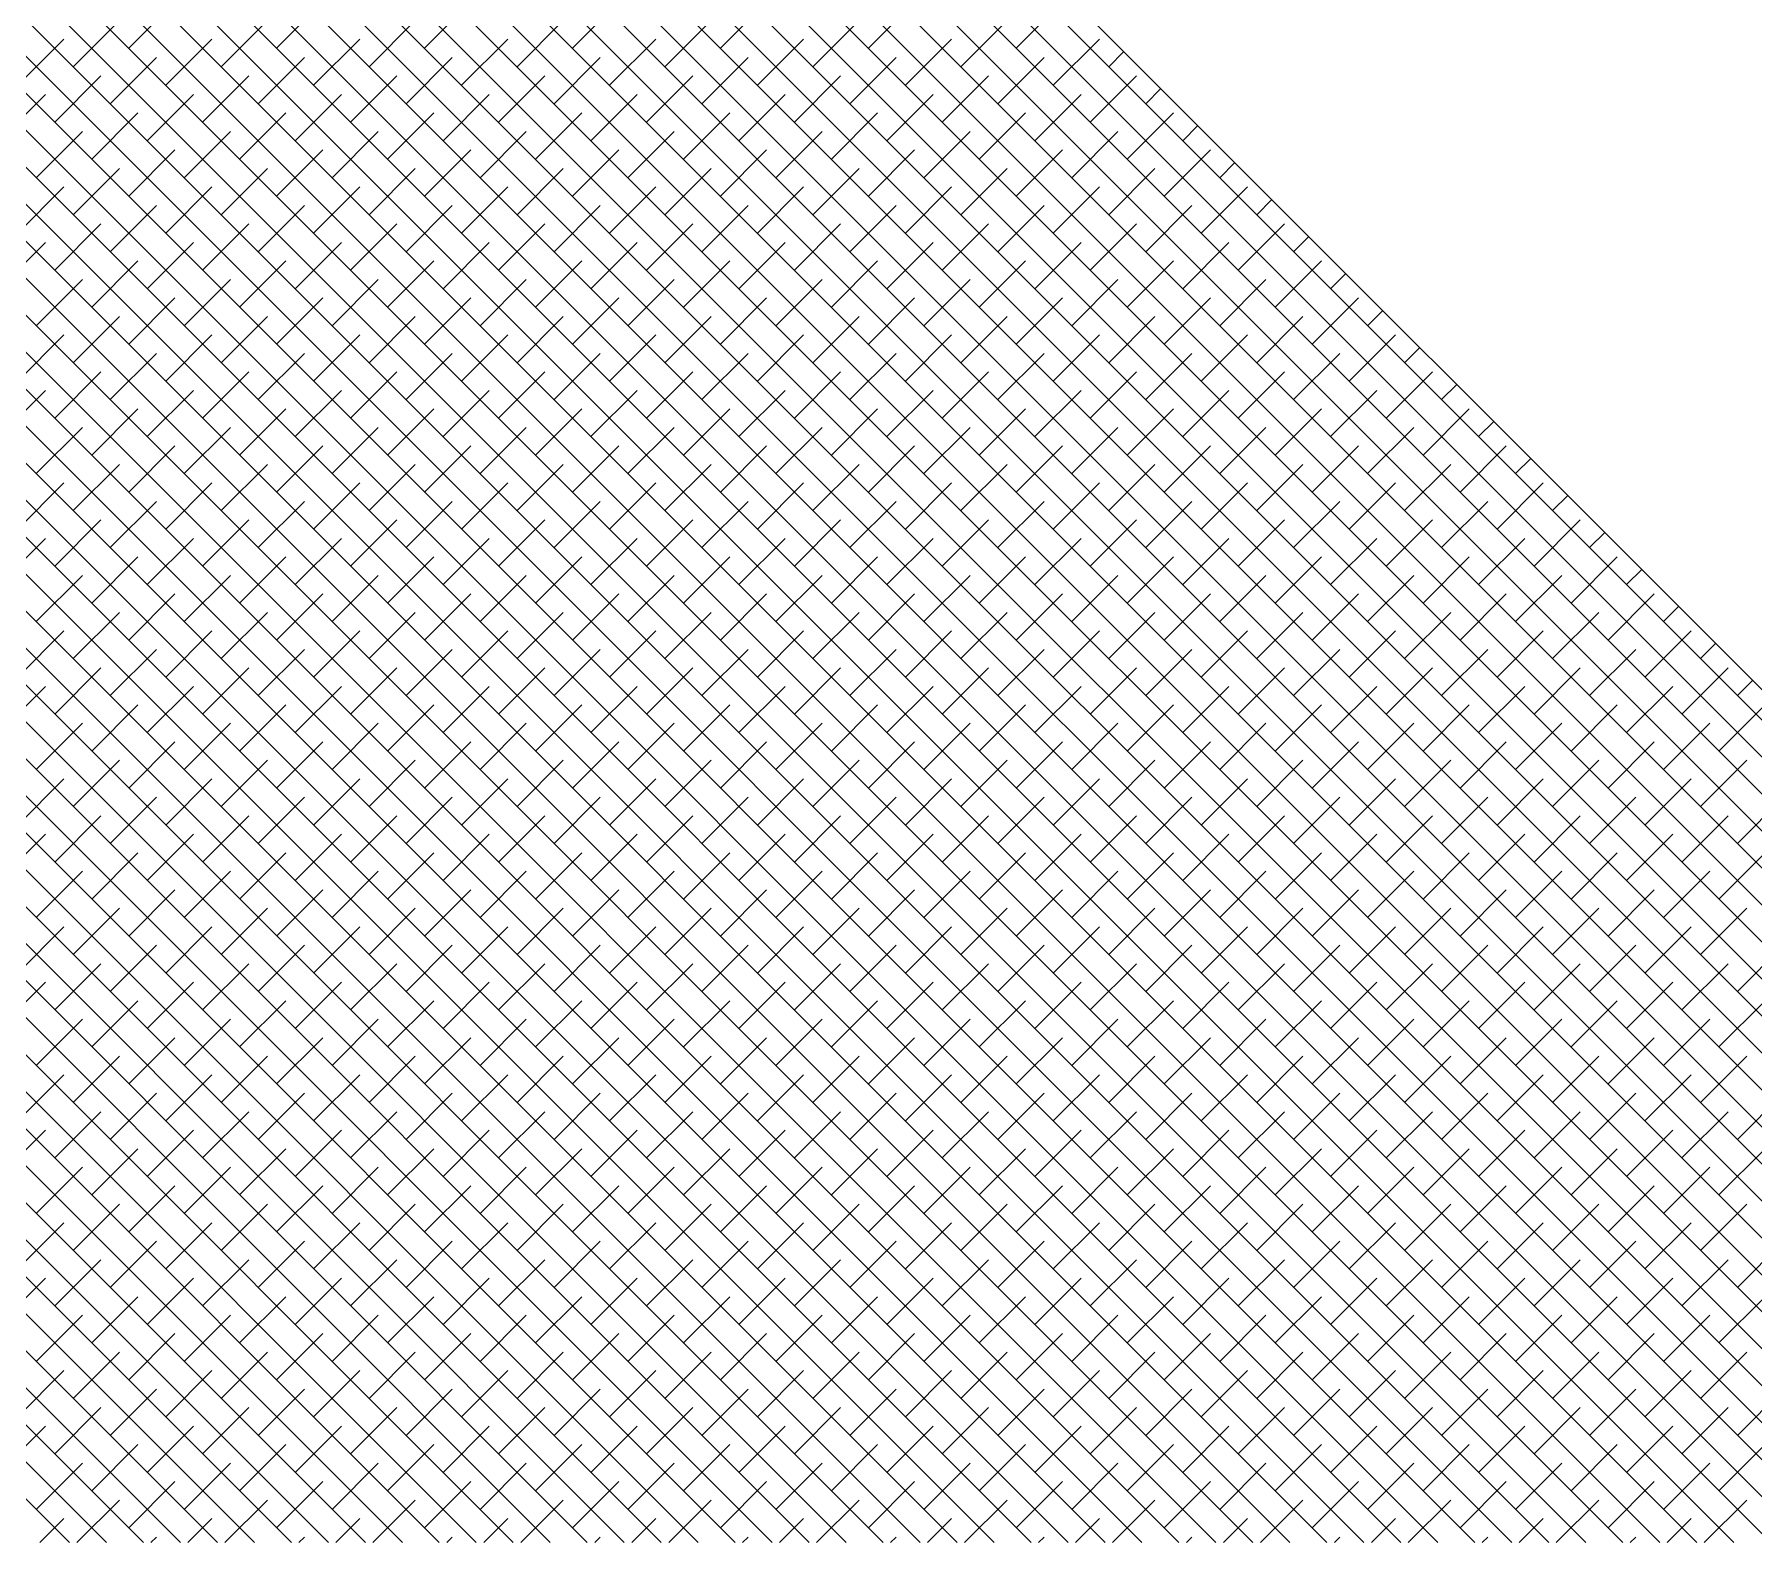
# Model space of a CAD drawing. Extents: x 34 to 831, y 17 to 546.
# Drawn here: x 141.345 to 142.167, y 54.465 to 55.186 of the extents above; entities that cross this region are included whole.
import ezdxf

# ---------------------------------------------------------------- set-up
doc = ezdxf.new("R2010")
doc.units = 0
doc.header["$LTSCALE"] = 8
doc.layers.get('0').update_dxf_attribs({"color": 2, "linetype": 'CONTINUOUS'})
doc.layers.add('OT', color=1, linetype='CONTINUOUS')

msp = doc.modelspace()

# ---------------------------------------------------------------- linework, layer by layer
for p, q in [((142.56411, 54.46542), (140.57864, 56.4509)), ((142.54643, 54.46542), (140.57864, 56.43322)), ((142.52875, 54.46542), (140.57864, 56.41554)), ((142.51108, 54.46542), (140.57864, 56.39786)), ((142.4934, 54.46542), (140.57864, 56.38019)), ((142.47572, 54.46542), (140.57864, 56.36251)), ((142.45804, 54.46542), (140.57864, 56.34483)), ((142.44037, 54.46542), (140.57864, 56.32715)), ((142.42269, 54.46542), (140.57864, 56.30948)), ((142.40501, 54.46542), (140.57864, 56.2918)), ((142.38733, 54.46542), (140.57864, 56.27412)), ((142.36966, 54.46542), (140.57864, 56.25644)), ((142.35198, 54.46542), (140.57864, 56.23877)), ((142.3343, 54.46542), (140.57864, 56.22109)), ((142.31662, 54.46542), (140.57864, 56.20341)), ((142.29894, 54.46542), (140.57864, 56.18573)), ((142.28127, 54.46542), (140.57864, 56.16805)), ((142.26359, 54.46542), (140.57864, 56.15038)), ((142.24591, 54.46542), (140.57864, 56.1327)), ((142.22823, 54.46542), (140.57864, 56.11502)), ((142.21056, 54.46542), (140.57864, 56.09734)), ((142.19288, 54.46542), (140.57864, 56.07967)), ((142.1752, 54.46542), (140.57864, 56.06199)), ((142.15752, 54.46542), (140.57864, 56.04431)), ((142.13985, 54.46542), (140.57864, 56.02663)), ((142.12217, 54.46542), (140.57864, 56.00896)), ((142.10449, 54.46542), (140.57864, 55.99128)), ((142.08681, 54.46542), (140.57864, 55.9736)), ((142.06914, 54.46542), (140.57864, 55.95592)), ((142.05146, 54.46542), (140.57864, 55.93825)), ((142.03378, 54.46542), (140.57864, 55.92057)), ((142.0161, 54.46542), (140.57864, 55.90289)), ((141.99842, 54.46542), (140.57864, 55.88521)), ((141.98075, 54.46542), (140.57864, 55.86753)), ((141.96307, 54.46542), (140.57864, 55.84986)), ((141.94539, 54.46542), (140.57864, 55.83218)), ((141.92771, 54.46542), (140.57864, 55.8145)), ((141.91004, 54.46542), (140.57864, 55.79682)), ((141.89236, 54.46542), (140.57864, 55.77915)), ((141.87468, 54.46542), (140.57864, 55.76147)), ((141.857, 54.46542), (140.57864, 55.74379)), ((141.83933, 54.46542), (140.57864, 55.72611)), ((141.82165, 54.46542), (140.57864, 55.70844)), ((141.80397, 54.46542), (140.57864, 55.69076)), ((141.78629, 54.46542), (140.57864, 55.67308)), ((141.76861, 54.46542), (140.57864, 55.6554)), ((141.75094, 54.46542), (140.57864, 55.63772)), ((141.73326, 54.46542), (140.57864, 55.62005)), ((141.71558, 54.46542), (140.57864, 55.60237)), ((141.6979, 54.46542), (140.57864, 55.58469)), ((141.68023, 54.46542), (140.57864, 55.56701)), ((141.66255, 54.46542), (140.57864, 55.54934)), ((141.64487, 54.46542), (140.57864, 55.53166)), ((141.62719, 54.46542), (140.57864, 55.51398)), ((141.60952, 54.46542), (140.57864, 55.4963)), ((141.59184, 54.46542), (140.57864, 55.47863)), ((141.57416, 54.46542), (140.57864, 55.46095)), ((141.55648, 54.46542), (140.57864, 55.44327)), ((141.5388, 54.46542), (140.57864, 55.42559)), ((141.52113, 54.46542), (140.57864, 55.40792)), ((141.50345, 54.46542), (140.57864, 55.39024)), ((141.48577, 54.46542), (140.57864, 55.37256)), ((141.46809, 54.46542), (140.57864, 55.35488)), ((141.45042, 54.46542), (140.57864, 55.3372)), ((141.43274, 54.46542), (140.57864, 55.31953)), ((141.41506, 54.46542), (140.57864, 55.30185)), ((141.39738, 54.46542), (140.57864, 55.28417)), ((141.37971, 54.46542), (140.57864, 55.26649)), ((141.36203, 54.46542), (140.57864, 55.24882)), ((141.39033, 55.17958), (141.41243, 55.20168)), ((141.46104, 55.17958), (141.48314, 55.20168)), ((141.53175, 55.17958), (141.55385, 55.20168)), ((141.60246, 55.17958), (141.62456, 55.20168)), ((141.67317, 55.17958), (141.69527, 55.20168)), ((141.74388, 55.17958), (141.76598, 55.20168)), ((141.81459, 55.17958), (141.83669, 55.20168)), ((141.36381, 55.17075), (141.38591, 55.19284)), ((141.43452, 55.17075), (141.45662, 55.19284)), ((141.50523, 55.17075), (141.52733, 55.19284)), ((141.57594, 55.17075), (141.59804, 55.19284)), ((141.64666, 55.17075), (141.66875, 55.19284)), ((141.71737, 55.17075), (141.73946, 55.19284)), ((141.78808, 55.17075), (141.81017, 55.19284)), ((141.3373, 55.16191), (141.35939, 55.184)), ((141.40801, 55.16191), (141.4301, 55.184)), ((141.47872, 55.16191), (141.50081, 55.184)), ((141.54943, 55.16191), (141.57152, 55.184)), ((141.62014, 55.16191), (141.64224, 55.184)), ((141.69085, 55.16191), (141.71295, 55.184)), ((141.76156, 55.16191), (141.78366, 55.184)), ((141.83227, 55.16191), (141.85437, 55.184)), ((141.85879, 55.17075), (141.86605, 55.17801)), ((141.38149, 55.15307), (141.40359, 55.17517)), ((141.4522, 55.15307), (141.4743, 55.17517)), ((141.52291, 55.15307), (141.54501, 55.17517)), ((141.59362, 55.15307), (141.61572, 55.17517)), ((141.66433, 55.15307), (141.68643, 55.17517)), ((141.73504, 55.15307), (141.75714, 55.17517)), ((141.80575, 55.15307), (141.82785, 55.17517)), ((141.35497, 55.14423), (141.37707, 55.16633)), ((141.42568, 55.14423), (141.44778, 55.16633)), ((141.49639, 55.14423), (141.51849, 55.16633)), ((141.56711, 55.14423), (141.5892, 55.16633)), ((141.63782, 55.14423), (141.65991, 55.16633)), ((141.70853, 55.14423), (141.73062, 55.16633)), ((141.77924, 55.14423), (141.80133, 55.16633)), ((141.84995, 55.14423), (141.87205, 55.16633)), ((141.87646, 55.15307), (141.88373, 55.16033)), ((141.32846, 55.13539), (141.35055, 55.15749)), ((141.39917, 55.13539), (141.42126, 55.15749)), ((141.46988, 55.13539), (141.49198, 55.15749)), ((141.54059, 55.13539), (141.56269, 55.15749)), ((141.6113, 55.13539), (141.6334, 55.15749)), ((141.68201, 55.13539), (141.70411, 55.15749)), ((141.75272, 55.13539), (141.77482, 55.15749)), ((141.82343, 55.13539), (141.84553, 55.15749)), ((141.37265, 55.12655), (141.39475, 55.14865)), ((141.44336, 55.12655), (141.46546, 55.14865)), ((141.51407, 55.12655), (141.53617, 55.14865)), ((141.58478, 55.12655), (141.60688, 55.14865)), ((141.65549, 55.12655), (141.67759, 55.14865)), ((141.7262, 55.12655), (141.7483, 55.14865)), ((141.79692, 55.12655), (141.81901, 55.14865)), ((141.86763, 55.12655), (141.88972, 55.14865)), ((141.89414, 55.13539), (141.90141, 55.14265)), ((141.34613, 55.11771), (141.36823, 55.13981)), ((141.41685, 55.11771), (141.43894, 55.13981)), ((141.48756, 55.11771), (141.50965, 55.13981)), ((141.55827, 55.11771), (141.58036, 55.13981)), ((141.62898, 55.11771), (141.65107, 55.13981)), ((141.69969, 55.11771), (141.72179, 55.13981)), ((141.7704, 55.11771), (141.7925, 55.13981)), ((141.84111, 55.11771), (141.86321, 55.13981)), ((141.39033, 55.10887), (141.41243, 55.13097)), ((141.46104, 55.10887), (141.48314, 55.13097)), ((141.53175, 55.10887), (141.55385, 55.13097)), ((141.60246, 55.10887), (141.62456, 55.13097)), ((141.67317, 55.10887), (141.69527, 55.13097)), ((141.74388, 55.10887), (141.76598, 55.13097)), ((141.81459, 55.10887), (141.83669, 55.13097)), ((141.8853, 55.10887), (141.9074, 55.13097)), ((141.36381, 55.10004), (141.38591, 55.12213)), ((141.43452, 55.10004), (141.45662, 55.12213)), ((141.50523, 55.10004), (141.52733, 55.12213)), ((141.57594, 55.10004), (141.59804, 55.12213)), ((141.64666, 55.10004), (141.66875, 55.12213)), ((141.71737, 55.10004), (141.73946, 55.12213)), ((141.78808, 55.10004), (141.81017, 55.12213)), ((141.85879, 55.10004), (141.88088, 55.12213)), ((141.91182, 55.11771), (141.91908, 55.12498)), ((141.3373, 55.0912), (141.35939, 55.11329)), ((141.40801, 55.0912), (141.4301, 55.11329)), ((141.47872, 55.0912), (141.50081, 55.11329)), ((141.54943, 55.0912), (141.57152, 55.11329)), ((141.62014, 55.0912), (141.64224, 55.11329)), ((141.69085, 55.0912), (141.71295, 55.11329)), ((141.76156, 55.0912), (141.78366, 55.11329)), ((141.83227, 55.0912), (141.85437, 55.11329)), ((141.90298, 55.0912), (141.92508, 55.11329)), ((141.38149, 55.08236), (141.40359, 55.10445)), ((141.4522, 55.08236), (141.4743, 55.10445)), ((141.52291, 55.08236), (141.54501, 55.10445)), ((141.59362, 55.08236), (141.61572, 55.10445)), ((141.66433, 55.08236), (141.68643, 55.10445)), ((141.73504, 55.08236), (141.75714, 55.10445)), ((141.80575, 55.08236), (141.82785, 55.10445)), ((141.87646, 55.08236), (141.89856, 55.10445)), ((141.9295, 55.10004), (141.93676, 55.1073)), ((141.35497, 55.07352), (141.37707, 55.09562)), ((141.42568, 55.07352), (141.44778, 55.09562)), ((141.49639, 55.07352), (141.51849, 55.09562)), ((141.56711, 55.07352), (141.5892, 55.09562)), ((141.63782, 55.07352), (141.65991, 55.09562)), ((141.70853, 55.07352), (141.73062, 55.09562)), ((141.77924, 55.07352), (141.80133, 55.09562)), ((141.84995, 55.07352), (141.87205, 55.09562)), ((141.92066, 55.07352), (141.94276, 55.09562)), ((141.32846, 55.06468), (141.35055, 55.08678)), ((141.39917, 55.06468), (141.42126, 55.08678)), ((141.46988, 55.06468), (141.49198, 55.08678)), ((141.54059, 55.06468), (141.56269, 55.08678)), ((141.6113, 55.06468), (141.6334, 55.08678)), ((141.68201, 55.06468), (141.70411, 55.08678)), ((141.75272, 55.06468), (141.77482, 55.08678)), ((141.82343, 55.06468), (141.84553, 55.08678)), ((141.89414, 55.06468), (141.91624, 55.08678)), ((141.94718, 55.08236), (141.95444, 55.08962)), ((141.37265, 55.05584), (141.39475, 55.07794)), ((141.44336, 55.05584), (141.46546, 55.07794)), ((141.51407, 55.05584), (141.53617, 55.07794)), ((141.58478, 55.05584), (141.60688, 55.07794)), ((141.65549, 55.05584), (141.67759, 55.07794)), ((141.7262, 55.05584), (141.7483, 55.07794)), ((141.79692, 55.05584), (141.81901, 55.07794)), ((141.86763, 55.05584), (141.88972, 55.07794)), ((141.93834, 55.05584), (141.96043, 55.07794)), ((141.34613, 55.047), (141.36823, 55.0691)), ((141.41685, 55.047), (141.43894, 55.0691)), ((141.48756, 55.047), (141.50965, 55.0691)), ((141.55827, 55.047), (141.58036, 55.0691)), ((141.62898, 55.047), (141.65107, 55.0691)), ((141.69969, 55.047), (141.72179, 55.0691)), ((141.7704, 55.047), (141.7925, 55.0691)), ((141.84111, 55.047), (141.86321, 55.0691)), ((141.91182, 55.047), (141.93392, 55.0691)), ((141.96485, 55.06468), (141.97212, 55.07194)), ((141.39033, 55.03816), (141.41243, 55.06026)), ((141.46104, 55.03816), (141.48314, 55.06026)), ((141.53175, 55.03816), (141.55385, 55.06026)), ((141.60246, 55.03816), (141.62456, 55.06026)), ((141.67317, 55.03816), (141.69527, 55.06026)), ((141.74388, 55.03816), (141.76598, 55.06026)), ((141.81459, 55.03816), (141.83669, 55.06026)), ((141.8853, 55.03816), (141.9074, 55.06026)), ((141.95601, 55.03816), (141.97811, 55.06026)), ((141.98253, 55.047), (141.98979, 55.05426)), ((141.36381, 55.02932), (141.38591, 55.05142)), ((141.43452, 55.02932), (141.45662, 55.05142)), ((141.50523, 55.02932), (141.52733, 55.05142)), ((141.57594, 55.02932), (141.59804, 55.05142)), ((141.64666, 55.02932), (141.66875, 55.05142)), ((141.71737, 55.02932), (141.73946, 55.05142)), ((141.78808, 55.02932), (141.81017, 55.05142)), ((141.85879, 55.02932), (141.88088, 55.05142)), ((141.9295, 55.02932), (141.95159, 55.05142)), ((141.3373, 55.02049), (141.35939, 55.04258)), ((141.40801, 55.02049), (141.4301, 55.04258)), ((141.47872, 55.02049), (141.50081, 55.04258)), ((141.54943, 55.02049), (141.57152, 55.04258)), ((141.62014, 55.02049), (141.64224, 55.04258)), ((141.69085, 55.02049), (141.71295, 55.04258)), ((141.76156, 55.02049), (141.78366, 55.04258)), ((141.83227, 55.02049), (141.85437, 55.04258)), ((141.90298, 55.02049), (141.92508, 55.04258)), ((141.97369, 55.02049), (141.99579, 55.04258)), ((142.00021, 55.02932), (142.00747, 55.03659)), ((141.38149, 55.01165), (141.40359, 55.03374)), ((141.4522, 55.01165), (141.4743, 55.03374)), ((141.52291, 55.01165), (141.54501, 55.03374)), ((141.59362, 55.01165), (141.61572, 55.03374)), ((141.66433, 55.01165), (141.68643, 55.03374)), ((141.73504, 55.01165), (141.75714, 55.03374)), ((141.80575, 55.01165), (141.82785, 55.03374)), ((141.87646, 55.01165), (141.89856, 55.03374)), ((141.94718, 55.01165), (141.96927, 55.03374)), ((141.35497, 55.00281), (141.37707, 55.0249)), ((141.42568, 55.00281), (141.44778, 55.0249)), ((141.49639, 55.00281), (141.51849, 55.0249)), ((141.56711, 55.00281), (141.5892, 55.0249)), ((141.63782, 55.00281), (141.65991, 55.0249)), ((141.70853, 55.00281), (141.73062, 55.0249)), ((141.77924, 55.00281), (141.80133, 55.0249)), ((141.84995, 55.00281), (141.87205, 55.0249)), ((141.92066, 55.00281), (141.94276, 55.0249)), ((141.99137, 55.00281), (142.01347, 55.0249)), ((141.32846, 54.99397), (141.35055, 55.01607)), ((141.39917, 54.99397), (141.42126, 55.01607)), ((141.46988, 54.99397), (141.49198, 55.01607)), ((141.54059, 54.99397), (141.56269, 55.01607)), ((141.6113, 54.99397), (141.6334, 55.01607)), ((141.68201, 54.99397), (141.70411, 55.01607)), ((141.75272, 54.99397), (141.77482, 55.01607)), ((141.82343, 54.99397), (141.84553, 55.01607)), ((141.89414, 54.99397), (141.91624, 55.01607)), ((141.96485, 54.99397), (141.98695, 55.01607)), ((142.01789, 55.01165), (142.02515, 55.01891)), ((141.37265, 54.98513), (141.39475, 55.00723)), ((141.44336, 54.98513), (141.46546, 55.00723)), ((141.51407, 54.98513), (141.53617, 55.00723)), ((141.58478, 54.98513), (141.60688, 55.00723)), ((141.65549, 54.98513), (141.67759, 55.00723)), ((141.7262, 54.98513), (141.7483, 55.00723)), ((141.79692, 54.98513), (141.81901, 55.00723)), ((141.86763, 54.98513), (141.88972, 55.00723)), ((141.93834, 54.98513), (141.96043, 55.00723)), ((142.00905, 54.98513), (142.03114, 55.00723)), ((141.34613, 54.97629), (141.36823, 54.99839)), ((141.41685, 54.97629), (141.43894, 54.99839)), ((141.48756, 54.97629), (141.50965, 54.99839)), ((141.55827, 54.97629), (141.58036, 54.99839)), ((141.62898, 54.97629), (141.65107, 54.99839)), ((141.69969, 54.97629), (141.72179, 54.99839)), ((141.7704, 54.97629), (141.7925, 54.99839)), ((141.84111, 54.97629), (141.86321, 54.99839)), ((141.91182, 54.97629), (141.93392, 54.99839)), ((141.98253, 54.97629), (142.00463, 54.99839)), ((142.03556, 54.99397), (142.04283, 55.00123)), ((141.39033, 54.96745), (141.41243, 54.98955)), ((141.46104, 54.96745), (141.48314, 54.98955)), ((141.53175, 54.96745), (141.55385, 54.98955)), ((141.60246, 54.96745), (141.62456, 54.98955)), ((141.67317, 54.96745), (141.69527, 54.98955)), ((141.74388, 54.96745), (141.76598, 54.98955)), ((141.81459, 54.96745), (141.83669, 54.98955)), ((141.8853, 54.96745), (141.9074, 54.98955)), ((141.95601, 54.96745), (141.97811, 54.98955)), ((142.02672, 54.96745), (142.04882, 54.98955)), ((141.36381, 54.95861), (141.38591, 54.98071)), ((141.43452, 54.95861), (141.45662, 54.98071)), ((141.50523, 54.95861), (141.52733, 54.98071)), ((141.57594, 54.95861), (141.59804, 54.98071)), ((141.64666, 54.95861), (141.66875, 54.98071)), ((141.71737, 54.95861), (141.73946, 54.98071)), ((141.78808, 54.95861), (141.81017, 54.98071)), ((141.85879, 54.95861), (141.88088, 54.98071)), ((141.9295, 54.95861), (141.95159, 54.98071)), ((142.00021, 54.95861), (142.02231, 54.98071)), ((142.05324, 54.97629), (142.0605, 54.98355)), ((141.3373, 54.94977), (141.35939, 54.97187)), ((141.40801, 54.94977), (141.4301, 54.97187)), ((141.47872, 54.94977), (141.50081, 54.97187)), ((141.54943, 54.94977), (141.57152, 54.97187)), ((141.62014, 54.94977), (141.64224, 54.97187)), ((141.69085, 54.94977), (141.71295, 54.97187)), ((141.76156, 54.94977), (141.78366, 54.97187)), ((141.83227, 54.94977), (141.85437, 54.97187)), ((141.90298, 54.94977), (141.92508, 54.97187)), ((141.97369, 54.94977), (141.99579, 54.97187)), ((142.0444, 54.94977), (142.0665, 54.97187)), ((141.38149, 54.94094), (141.40359, 54.96303)), ((141.4522, 54.94094), (141.4743, 54.96303)), ((141.52291, 54.94094), (141.54501, 54.96303)), ((141.59362, 54.94094), (141.61572, 54.96303)), ((141.66433, 54.94094), (141.68643, 54.96303)), ((141.73504, 54.94094), (141.75714, 54.96303)), ((141.80575, 54.94094), (141.82785, 54.96303)), ((141.87646, 54.94094), (141.89856, 54.96303)), ((141.94718, 54.94094), (141.96927, 54.96303)), ((142.01789, 54.94094), (142.03998, 54.96303)), ((142.07092, 54.95861), (142.07818, 54.96588)), ((141.35497, 54.9321), (141.37707, 54.95419)), ((141.42568, 54.9321), (141.44778, 54.95419)), ((141.49639, 54.9321), (141.51849, 54.95419)), ((141.56711, 54.9321), (141.5892, 54.95419)), ((141.63782, 54.9321), (141.65991, 54.95419)), ((141.70853, 54.9321), (141.73062, 54.95419)), ((141.77924, 54.9321), (141.80133, 54.95419)), ((141.84995, 54.9321), (141.87205, 54.95419)), ((141.92066, 54.9321), (141.94276, 54.95419)), ((141.99137, 54.9321), (142.01347, 54.95419)), ((142.06208, 54.9321), (142.08418, 54.95419)), ((141.32846, 54.92326), (141.35055, 54.94536)), ((141.39917, 54.92326), (141.42126, 54.94536)), ((141.46988, 54.92326), (141.49198, 54.94536)), ((141.54059, 54.92326), (141.56269, 54.94536)), ((141.6113, 54.92326), (141.6334, 54.94536)), ((141.68201, 54.92326), (141.70411, 54.94536)), ((141.75272, 54.92326), (141.77482, 54.94536)), ((141.82343, 54.92326), (141.84553, 54.94536)), ((141.89414, 54.92326), (141.91624, 54.94536)), ((141.96485, 54.92326), (141.98695, 54.94536)), ((142.03556, 54.92326), (142.05766, 54.94536)), ((142.0886, 54.94094), (142.09586, 54.9482)), ((141.37265, 54.91442), (141.39475, 54.93652)), ((141.44336, 54.91442), (141.46546, 54.93652)), ((141.51407, 54.91442), (141.53617, 54.93652)), ((141.58478, 54.91442), (141.60688, 54.93652)), ((141.65549, 54.91442), (141.67759, 54.93652)), ((141.7262, 54.91442), (141.7483, 54.93652)), ((141.79692, 54.91442), (141.81901, 54.93652)), ((141.86763, 54.91442), (141.88972, 54.93652)), ((141.93834, 54.91442), (141.96043, 54.93652)), ((142.00905, 54.91442), (142.03114, 54.93652)), ((142.07976, 54.91442), (142.10186, 54.93652)), ((142.10627, 54.92326), (142.11354, 54.93052)), ((141.34613, 54.90558), (141.36823, 54.92768)), ((141.41685, 54.90558), (141.43894, 54.92768)), ((141.48756, 54.90558), (141.50965, 54.92768)), ((141.55827, 54.90558), (141.58036, 54.92768)), ((141.62898, 54.90558), (141.65107, 54.92768)), ((141.69969, 54.90558), (141.72179, 54.92768)), ((141.7704, 54.90558), (141.7925, 54.92768)), ((141.84111, 54.90558), (141.86321, 54.92768)), ((141.91182, 54.90558), (141.93392, 54.92768)), ((141.98253, 54.90558), (142.00463, 54.92768)), ((142.05324, 54.90558), (142.07534, 54.92768)), ((141.39033, 54.89674), (141.41243, 54.91884)), ((141.46104, 54.89674), (141.48314, 54.91884)), ((141.53175, 54.89674), (141.55385, 54.91884)), ((141.60246, 54.89674), (141.62456, 54.91884)), ((141.67317, 54.89674), (141.69527, 54.91884)), ((141.74388, 54.89674), (141.76598, 54.91884)), ((141.81459, 54.89674), (141.83669, 54.91884)), ((141.8853, 54.89674), (141.9074, 54.91884)), ((141.95601, 54.89674), (141.97811, 54.91884)), ((142.02672, 54.89674), (142.04882, 54.91884)), ((142.09744, 54.89674), (142.11953, 54.91884)), ((142.12395, 54.90558), (142.13121, 54.91284)), ((141.36381, 54.8879), (141.38591, 54.91)), ((141.43452, 54.8879), (141.45662, 54.91)), ((141.50523, 54.8879), (141.52733, 54.91)), ((141.57594, 54.8879), (141.59804, 54.91)), ((141.64666, 54.8879), (141.66875, 54.91)), ((141.71737, 54.8879), (141.73946, 54.91)), ((141.78808, 54.8879), (141.81017, 54.91)), ((141.85879, 54.8879), (141.88088, 54.91)), ((141.9295, 54.8879), (141.95159, 54.91)), ((142.00021, 54.8879), (142.02231, 54.91)), ((142.07092, 54.8879), (142.09302, 54.91)), ((141.3373, 54.87906), (141.35939, 54.90116)), ((141.40801, 54.87906), (141.4301, 54.90116)), ((141.47872, 54.87906), (141.50081, 54.90116)), ((141.54943, 54.87906), (141.57152, 54.90116)), ((141.62014, 54.87906), (141.64224, 54.90116)), ((141.69085, 54.87906), (141.71295, 54.90116)), ((141.76156, 54.87906), (141.78366, 54.90116)), ((141.83227, 54.87906), (141.85437, 54.90116)), ((141.90298, 54.87906), (141.92508, 54.90116)), ((141.97369, 54.87906), (141.99579, 54.90116)), ((142.0444, 54.87906), (142.0665, 54.90116)), ((142.11511, 54.87906), (142.13721, 54.90116)), ((141.38149, 54.87023), (141.40359, 54.89232)), ((141.4522, 54.87023), (141.4743, 54.89232)), ((141.52291, 54.87023), (141.54501, 54.89232)), ((141.59362, 54.87023), (141.61572, 54.89232)), ((141.66433, 54.87023), (141.68643, 54.89232)), ((141.73504, 54.87023), (141.75714, 54.89232)), ((141.80575, 54.87023), (141.82785, 54.89232)), ((141.87646, 54.87023), (141.89856, 54.89232)), ((141.94718, 54.87023), (141.96927, 54.89232)), ((142.01789, 54.87023), (142.03998, 54.89232)), ((142.0886, 54.87023), (142.11069, 54.89232)), ((142.14163, 54.8879), (142.14889, 54.89517)), ((141.35497, 54.86139), (141.37707, 54.88348)), ((141.42568, 54.86139), (141.44778, 54.88348)), ((141.49639, 54.86139), (141.51849, 54.88348)), ((141.56711, 54.86139), (141.5892, 54.88348)), ((141.63782, 54.86139), (141.65991, 54.88348)), ((141.70853, 54.86139), (141.73062, 54.88348)), ((141.77924, 54.86139), (141.80133, 54.88348)), ((141.84995, 54.86139), (141.87205, 54.88348)), ((141.92066, 54.86139), (141.94276, 54.88348)), ((141.99137, 54.86139), (142.01347, 54.88348)), ((142.06208, 54.86139), (142.08418, 54.88348)), ((142.13279, 54.86139), (142.15489, 54.88348)), ((141.32846, 54.85255), (141.35055, 54.87464)), ((141.39917, 54.85255), (141.42126, 54.87464)), ((141.46988, 54.85255), (141.49198, 54.87464)), ((141.54059, 54.85255), (141.56269, 54.87464)), ((141.6113, 54.85255), (141.6334, 54.87464)), ((141.68201, 54.85255), (141.70411, 54.87464)), ((141.75272, 54.85255), (141.77482, 54.87464)), ((141.82343, 54.85255), (141.84553, 54.87464)), ((141.89414, 54.85255), (141.91624, 54.87464)), ((141.96485, 54.85255), (141.98695, 54.87464)), ((142.03556, 54.85255), (142.05766, 54.87464)), ((142.10627, 54.85255), (142.12837, 54.87464)), ((142.15931, 54.87023), (142.16657, 54.87749)), ((141.37265, 54.84371), (141.39475, 54.86581)), ((141.44336, 54.84371), (141.46546, 54.86581)), ((141.51407, 54.84371), (141.53617, 54.86581)), ((141.58478, 54.84371), (141.60688, 54.86581)), ((141.65549, 54.84371), (141.67759, 54.86581)), ((141.7262, 54.84371), (141.7483, 54.86581)), ((141.79692, 54.84371), (141.81901, 54.86581)), ((141.86763, 54.84371), (141.88972, 54.86581)), ((141.93834, 54.84371), (141.96043, 54.86581)), ((142.00905, 54.84371), (142.03114, 54.86581)), ((142.07976, 54.84371), (142.10186, 54.86581)), ((142.15047, 54.84371), (142.17257, 54.86581)), ((141.34613, 54.83487), (141.36823, 54.85697)), ((141.41685, 54.83487), (141.43894, 54.85697)), ((141.48756, 54.83487), (141.50965, 54.85697)), ((141.55827, 54.83487), (141.58036, 54.85697)), ((141.62898, 54.83487), (141.65107, 54.85697)), ((141.69969, 54.83487), (141.72179, 54.85697)), ((141.7704, 54.83487), (141.7925, 54.85697)), ((141.84111, 54.83487), (141.86321, 54.85697)), ((141.91182, 54.83487), (141.93392, 54.85697)), ((141.98253, 54.83487), (142.00463, 54.85697)), ((142.05324, 54.83487), (142.07534, 54.85697)), ((142.12395, 54.83487), (142.14605, 54.85697)), ((141.39033, 54.82603), (141.41243, 54.84813)), ((141.46104, 54.82603), (141.48314, 54.84813)), ((141.53175, 54.82603), (141.55385, 54.84813)), ((141.60246, 54.82603), (141.62456, 54.84813)), ((141.67317, 54.82603), (141.69527, 54.84813)), ((141.74388, 54.82603), (141.76598, 54.84813)), ((141.81459, 54.82603), (141.83669, 54.84813)), ((141.8853, 54.82603), (141.9074, 54.84813)), ((141.95601, 54.82603), (141.97811, 54.84813)), ((142.02672, 54.82603), (142.04882, 54.84813)), ((142.09744, 54.82603), (142.11953, 54.84813)), ((141.36381, 54.81719), (141.38591, 54.83929)), ((141.43452, 54.81719), (141.45662, 54.83929)), ((141.50523, 54.81719), (141.52733, 54.83929)), ((141.57594, 54.81719), (141.59804, 54.83929)), ((141.64666, 54.81719), (141.66875, 54.83929)), ((141.71737, 54.81719), (141.73946, 54.83929)), ((141.78808, 54.81719), (141.81017, 54.83929)), ((141.85879, 54.81719), (141.88088, 54.83929)), ((141.9295, 54.81719), (141.95159, 54.83929)), ((142.00021, 54.81719), (142.02231, 54.83929)), ((142.07092, 54.81719), (142.09302, 54.83929)), ((142.14163, 54.81719), (142.16373, 54.83929)), ((141.3373, 54.80835), (141.35939, 54.83045)), ((141.40801, 54.80835), (141.4301, 54.83045)), ((141.47872, 54.80835), (141.50081, 54.83045)), ((141.54943, 54.80835), (141.57152, 54.83045)), ((141.62014, 54.80835), (141.64224, 54.83045)), ((141.69085, 54.80835), (141.71295, 54.83045)), ((141.76156, 54.80835), (141.78366, 54.83045)), ((141.83227, 54.80835), (141.85437, 54.83045)), ((141.90298, 54.80835), (141.92508, 54.83045)), ((141.97369, 54.80835), (141.99579, 54.83045)), ((142.0444, 54.80835), (142.0665, 54.83045)), ((142.11511, 54.80835), (142.13721, 54.83045)), ((141.38149, 54.79951), (141.40359, 54.82161)), ((141.4522, 54.79951), (141.4743, 54.82161)), ((141.52291, 54.79951), (141.54501, 54.82161)), ((141.59362, 54.79951), (141.61572, 54.82161)), ((141.66433, 54.79951), (141.68643, 54.82161)), ((141.73504, 54.79951), (141.75714, 54.82161)), ((141.80575, 54.79951), (141.82785, 54.82161)), ((141.87646, 54.79951), (141.89856, 54.82161)), ((141.94718, 54.79951), (141.96927, 54.82161)), ((142.01789, 54.79951), (142.03998, 54.82161)), ((142.0886, 54.79951), (142.11069, 54.82161)), ((142.15931, 54.79951), (142.1814, 54.82161)), ((141.35497, 54.79068), (141.37707, 54.81277)), ((141.42568, 54.79068), (141.44778, 54.81277)), ((141.49639, 54.79068), (141.51849, 54.81277)), ((141.56711, 54.79068), (141.5892, 54.81277)), ((141.63782, 54.79068), (141.65991, 54.81277)), ((141.70853, 54.79068), (141.73062, 54.81277)), ((141.77924, 54.79068), (141.80133, 54.81277)), ((141.84995, 54.79068), (141.87205, 54.81277)), ((141.92066, 54.79068), (141.94276, 54.81277)), ((141.99137, 54.79068), (142.01347, 54.81277)), ((142.06208, 54.79068), (142.08418, 54.81277)), ((142.13279, 54.79068), (142.15489, 54.81277)), ((141.32846, 54.78184), (141.35055, 54.80393)), ((141.39917, 54.78184), (141.42126, 54.80393)), ((141.46988, 54.78184), (141.49198, 54.80393)), ((141.54059, 54.78184), (141.56269, 54.80393)), ((141.6113, 54.78184), (141.6334, 54.80393)), ((141.68201, 54.78184), (141.70411, 54.80393)), ((141.75272, 54.78184), (141.77482, 54.80393)), ((141.82343, 54.78184), (141.84553, 54.80393)), ((141.89414, 54.78184), (141.91624, 54.80393)), ((141.96485, 54.78184), (141.98695, 54.80393)), ((142.03556, 54.78184), (142.05766, 54.80393)), ((142.10627, 54.78184), (142.12837, 54.80393)), ((141.37265, 54.773), (141.39475, 54.7951)), ((141.44336, 54.773), (141.46546, 54.7951)), ((141.51407, 54.773), (141.53617, 54.7951)), ((141.58478, 54.773), (141.60688, 54.7951)), ((141.65549, 54.773), (141.67759, 54.7951)), ((141.7262, 54.773), (141.7483, 54.7951)), ((141.79692, 54.773), (141.81901, 54.7951)), ((141.86763, 54.773), (141.88972, 54.7951)), ((141.93834, 54.773), (141.96043, 54.7951)), ((142.00905, 54.773), (142.03114, 54.7951)), ((142.07976, 54.773), (142.10186, 54.7951)), ((142.15047, 54.773), (142.17257, 54.7951)), ((141.34613, 54.76416), (141.36823, 54.78626)), ((141.41685, 54.76416), (141.43894, 54.78626)), ((141.48756, 54.76416), (141.50965, 54.78626)), ((141.55827, 54.76416), (141.58036, 54.78626)), ((141.62898, 54.76416), (141.65107, 54.78626)), ((141.69969, 54.76416), (141.72179, 54.78626)), ((141.7704, 54.76416), (141.7925, 54.78626)), ((141.84111, 54.76416), (141.86321, 54.78626)), ((141.91182, 54.76416), (141.93392, 54.78626)), ((141.98253, 54.76416), (142.00463, 54.78626)), ((142.05324, 54.76416), (142.07534, 54.78626)), ((142.12395, 54.76416), (142.14605, 54.78626)), ((141.39033, 54.75532), (141.41243, 54.77742)), ((141.46104, 54.75532), (141.48314, 54.77742)), ((141.53175, 54.75532), (141.55385, 54.77742)), ((141.60246, 54.75532), (141.62456, 54.77742)), ((141.67317, 54.75532), (141.69527, 54.77742)), ((141.74388, 54.75532), (141.76598, 54.77742)), ((141.81459, 54.75532), (141.83669, 54.77742)), ((141.8853, 54.75532), (141.9074, 54.77742)), ((141.95601, 54.75532), (141.97811, 54.77742)), ((142.02672, 54.75532), (142.04882, 54.77742)), ((142.09744, 54.75532), (142.11953, 54.77742)), ((141.36381, 54.74648), (141.38591, 54.76858)), ((141.43452, 54.74648), (141.45662, 54.76858)), ((141.50523, 54.74648), (141.52733, 54.76858)), ((141.57594, 54.74648), (141.59804, 54.76858)), ((141.64666, 54.74648), (141.66875, 54.76858)), ((141.71737, 54.74648), (141.73946, 54.76858)), ((141.78808, 54.74648), (141.81017, 54.76858)), ((141.85879, 54.74648), (141.88088, 54.76858)), ((141.9295, 54.74648), (141.95159, 54.76858)), ((142.00021, 54.74648), (142.02231, 54.76858)), ((142.07092, 54.74648), (142.09302, 54.76858)), ((142.14163, 54.74648), (142.16373, 54.76858)), ((141.3373, 54.73764), (141.35939, 54.75974)), ((141.40801, 54.73764), (141.4301, 54.75974)), ((141.47872, 54.73764), (141.50081, 54.75974)), ((141.54943, 54.73764), (141.57152, 54.75974)), ((141.62014, 54.73764), (141.64224, 54.75974)), ((141.69085, 54.73764), (141.71295, 54.75974)), ((141.76156, 54.73764), (141.78366, 54.75974)), ((141.83227, 54.73764), (141.85437, 54.75974)), ((141.90298, 54.73764), (141.92508, 54.75974)), ((141.97369, 54.73764), (141.99579, 54.75974)), ((142.0444, 54.73764), (142.0665, 54.75974)), ((142.11511, 54.73764), (142.13721, 54.75974)), ((141.38149, 54.7288), (141.40359, 54.7509)), ((141.4522, 54.7288), (141.4743, 54.7509)), ((141.52291, 54.7288), (141.54501, 54.7509)), ((141.59362, 54.7288), (141.61572, 54.7509)), ((141.66433, 54.7288), (141.68643, 54.7509)), ((141.73504, 54.7288), (141.75714, 54.7509)), ((141.80575, 54.7288), (141.82785, 54.7509)), ((141.87646, 54.7288), (141.89856, 54.7509)), ((141.94718, 54.7288), (141.96927, 54.7509)), ((142.01789, 54.7288), (142.03998, 54.7509)), ((142.0886, 54.7288), (142.11069, 54.7509)), ((142.15931, 54.7288), (142.1814, 54.7509)), ((141.35497, 54.71997), (141.37707, 54.74206)), ((141.42568, 54.71997), (141.44778, 54.74206)), ((141.49639, 54.71997), (141.51849, 54.74206)), ((141.56711, 54.71997), (141.5892, 54.74206)), ((141.63782, 54.71997), (141.65991, 54.74206)), ((141.70853, 54.71997), (141.73062, 54.74206)), ((141.77924, 54.71997), (141.80133, 54.74206)), ((141.84995, 54.71997), (141.87205, 54.74206)), ((141.92066, 54.71997), (141.94276, 54.74206)), ((141.99137, 54.71997), (142.01347, 54.74206)), ((142.06208, 54.71997), (142.08418, 54.74206)), ((142.13279, 54.71997), (142.15489, 54.74206)), ((141.32846, 54.71113), (141.35055, 54.73322)), ((141.39917, 54.71113), (141.42126, 54.73322)), ((141.46988, 54.71113), (141.49198, 54.73322)), ((141.54059, 54.71113), (141.56269, 54.73322)), ((141.6113, 54.71113), (141.6334, 54.73322)), ((141.68201, 54.71113), (141.70411, 54.73322)), ((141.75272, 54.71113), (141.77482, 54.73322)), ((141.82343, 54.71113), (141.84553, 54.73322)), ((141.89414, 54.71113), (141.91624, 54.73322)), ((141.96485, 54.71113), (141.98695, 54.73322)), ((142.03556, 54.71113), (142.05766, 54.73322)), ((142.10627, 54.71113), (142.12837, 54.73322)), ((141.37265, 54.70229), (141.39475, 54.72438)), ((141.44336, 54.70229), (141.46546, 54.72438)), ((141.51407, 54.70229), (141.53617, 54.72438)), ((141.58478, 54.70229), (141.60688, 54.72438)), ((141.65549, 54.70229), (141.67759, 54.72438)), ((141.7262, 54.70229), (141.7483, 54.72438)), ((141.79692, 54.70229), (141.81901, 54.72438)), ((141.86763, 54.70229), (141.88972, 54.72438)), ((141.93834, 54.70229), (141.96043, 54.72438)), ((142.00905, 54.70229), (142.03114, 54.72438)), ((142.07976, 54.70229), (142.10186, 54.72438)), ((142.15047, 54.70229), (142.17257, 54.72438)), ((141.34613, 54.69345), (141.36823, 54.71555)), ((141.41685, 54.69345), (141.43894, 54.71555)), ((141.48756, 54.69345), (141.50965, 54.71555)), ((141.55827, 54.69345), (141.58036, 54.71555)), ((141.62898, 54.69345), (141.65107, 54.71555)), ((141.69969, 54.69345), (141.72179, 54.71555)), ((141.7704, 54.69345), (141.7925, 54.71555)), ((141.84111, 54.69345), (141.86321, 54.71555)), ((141.91182, 54.69345), (141.93392, 54.71555)), ((141.98253, 54.69345), (142.00463, 54.71555)), ((142.05324, 54.69345), (142.07534, 54.71555)), ((142.12395, 54.69345), (142.14605, 54.71555)), ((141.39033, 54.68461), (141.41243, 54.70671)), ((141.46104, 54.68461), (141.48314, 54.70671)), ((141.53175, 54.68461), (141.55385, 54.70671)), ((141.60246, 54.68461), (141.62456, 54.70671)), ((141.67317, 54.68461), (141.69527, 54.70671)), ((141.74388, 54.68461), (141.76598, 54.70671)), ((141.81459, 54.68461), (141.83669, 54.70671)), ((141.8853, 54.68461), (141.9074, 54.70671)), ((141.95601, 54.68461), (141.97811, 54.70671)), ((142.02672, 54.68461), (142.04882, 54.70671)), ((142.09744, 54.68461), (142.11953, 54.70671)), ((141.36381, 54.67577), (141.38591, 54.69787)), ((141.43452, 54.67577), (141.45662, 54.69787)), ((141.50523, 54.67577), (141.52733, 54.69787)), ((141.57594, 54.67577), (141.59804, 54.69787)), ((141.64666, 54.67577), (141.66875, 54.69787)), ((141.71737, 54.67577), (141.73946, 54.69787)), ((141.78808, 54.67577), (141.81017, 54.69787)), ((141.85879, 54.67577), (141.88088, 54.69787)), ((141.9295, 54.67577), (141.95159, 54.69787)), ((142.00021, 54.67577), (142.02231, 54.69787)), ((142.07092, 54.67577), (142.09302, 54.69787)), ((142.14163, 54.67577), (142.16373, 54.69787)), ((141.3373, 54.66693), (141.35939, 54.68903)), ((141.40801, 54.66693), (141.4301, 54.68903)), ((141.47872, 54.66693), (141.50081, 54.68903)), ((141.54943, 54.66693), (141.57152, 54.68903)), ((141.62014, 54.66693), (141.64224, 54.68903)), ((141.69085, 54.66693), (141.71295, 54.68903)), ((141.76156, 54.66693), (141.78366, 54.68903)), ((141.83227, 54.66693), (141.85437, 54.68903)), ((141.90298, 54.66693), (141.92508, 54.68903)), ((141.97369, 54.66693), (141.99579, 54.68903)), ((142.0444, 54.66693), (142.0665, 54.68903)), ((142.11511, 54.66693), (142.13721, 54.68903)), ((141.38149, 54.65809), (141.40359, 54.68019)), ((141.4522, 54.65809), (141.4743, 54.68019)), ((141.52291, 54.65809), (141.54501, 54.68019)), ((141.59362, 54.65809), (141.61572, 54.68019)), ((141.66433, 54.65809), (141.68643, 54.68019)), ((141.73504, 54.65809), (141.75714, 54.68019)), ((141.80575, 54.65809), (141.82785, 54.68019)), ((141.87646, 54.65809), (141.89856, 54.68019)), ((141.94718, 54.65809), (141.96927, 54.68019)), ((142.01789, 54.65809), (142.03998, 54.68019)), ((142.0886, 54.65809), (142.11069, 54.68019)), ((142.15931, 54.65809), (142.1814, 54.68019)), ((141.35497, 54.64925), (141.37707, 54.67135)), ((141.42568, 54.64925), (141.44778, 54.67135)), ((141.49639, 54.64925), (141.51849, 54.67135)), ((141.56711, 54.64925), (141.5892, 54.67135)), ((141.63782, 54.64925), (141.65991, 54.67135)), ((141.70853, 54.64925), (141.73062, 54.67135)), ((141.77924, 54.64925), (141.80133, 54.67135)), ((141.84995, 54.64925), (141.87205, 54.67135)), ((141.92066, 54.64925), (141.94276, 54.67135)), ((141.99137, 54.64925), (142.01347, 54.67135)), ((142.06208, 54.64925), (142.08418, 54.67135)), ((142.13279, 54.64925), (142.15489, 54.67135)), ((141.32846, 54.64042), (141.35055, 54.66251)), ((141.39917, 54.64042), (141.42126, 54.66251)), ((141.46988, 54.64042), (141.49198, 54.66251)), ((141.54059, 54.64042), (141.56269, 54.66251)), ((141.6113, 54.64042), (141.6334, 54.66251)), ((141.68201, 54.64042), (141.70411, 54.66251)), ((141.75272, 54.64042), (141.77482, 54.66251)), ((141.82343, 54.64042), (141.84553, 54.66251)), ((141.89414, 54.64042), (141.91624, 54.66251)), ((141.96485, 54.64042), (141.98695, 54.66251)), ((142.03556, 54.64042), (142.05766, 54.66251)), ((142.10627, 54.64042), (142.12837, 54.66251)), ((141.37265, 54.63158), (141.39475, 54.65367)), ((141.44336, 54.63158), (141.46546, 54.65367)), ((141.51407, 54.63158), (141.53617, 54.65367)), ((141.58478, 54.63158), (141.60688, 54.65367)), ((141.65549, 54.63158), (141.67759, 54.65367)), ((141.7262, 54.63158), (141.7483, 54.65367)), ((141.79692, 54.63158), (141.81901, 54.65367)), ((141.86763, 54.63158), (141.88972, 54.65367)), ((141.93834, 54.63158), (141.96043, 54.65367)), ((142.00905, 54.63158), (142.03114, 54.65367)), ((142.07976, 54.63158), (142.10186, 54.65367)), ((142.15047, 54.63158), (142.17257, 54.65367)), ((141.34613, 54.62274), (141.36823, 54.64484)), ((141.41685, 54.62274), (141.43894, 54.64484)), ((141.48756, 54.62274), (141.50965, 54.64484)), ((141.55827, 54.62274), (141.58036, 54.64484)), ((141.62898, 54.62274), (141.65107, 54.64484)), ((141.69969, 54.62274), (141.72179, 54.64484)), ((141.7704, 54.62274), (141.7925, 54.64484)), ((141.84111, 54.62274), (141.86321, 54.64484)), ((141.91182, 54.62274), (141.93392, 54.64484)), ((141.98253, 54.62274), (142.00463, 54.64484)), ((142.05324, 54.62274), (142.07534, 54.64484)), ((142.12395, 54.62274), (142.14605, 54.64484)), ((141.39033, 54.6139), (141.41243, 54.636)), ((141.46104, 54.6139), (141.48314, 54.636)), ((141.53175, 54.6139), (141.55385, 54.636)), ((141.60246, 54.6139), (141.62456, 54.636)), ((141.67317, 54.6139), (141.69527, 54.636)), ((141.74388, 54.6139), (141.76598, 54.636)), ((141.81459, 54.6139), (141.83669, 54.636)), ((141.8853, 54.6139), (141.9074, 54.636)), ((141.95601, 54.6139), (141.97811, 54.636)), ((142.02672, 54.6139), (142.04882, 54.636)), ((142.09744, 54.6139), (142.11953, 54.636)), ((141.36381, 54.60506), (141.38591, 54.62716)), ((141.43452, 54.60506), (141.45662, 54.62716)), ((141.50523, 54.60506), (141.52733, 54.62716)), ((141.57594, 54.60506), (141.59804, 54.62716)), ((141.64666, 54.60506), (141.66875, 54.62716)), ((141.71737, 54.60506), (141.73946, 54.62716)), ((141.78808, 54.60506), (141.81017, 54.62716)), ((141.85879, 54.60506), (141.88088, 54.62716)), ((141.9295, 54.60506), (141.95159, 54.62716)), ((142.00021, 54.60506), (142.02231, 54.62716)), ((142.07092, 54.60506), (142.09302, 54.62716)), ((142.14163, 54.60506), (142.16373, 54.62716)), ((141.3373, 54.59622), (141.35939, 54.61832)), ((141.40801, 54.59622), (141.4301, 54.61832)), ((141.47872, 54.59622), (141.50081, 54.61832)), ((141.54943, 54.59622), (141.57152, 54.61832)), ((141.62014, 54.59622), (141.64224, 54.61832)), ((141.69085, 54.59622), (141.71295, 54.61832)), ((141.76156, 54.59622), (141.78366, 54.61832)), ((141.83227, 54.59622), (141.85437, 54.61832)), ((141.90298, 54.59622), (141.92508, 54.61832)), ((141.97369, 54.59622), (141.99579, 54.61832)), ((142.0444, 54.59622), (142.0665, 54.61832)), ((142.11511, 54.59622), (142.13721, 54.61832)), ((141.38149, 54.58738), (141.40359, 54.60948)), ((141.4522, 54.58738), (141.4743, 54.60948)), ((141.52291, 54.58738), (141.54501, 54.60948)), ((141.59362, 54.58738), (141.61572, 54.60948)), ((141.66433, 54.58738), (141.68643, 54.60948)), ((141.73504, 54.58738), (141.75714, 54.60948)), ((141.80575, 54.58738), (141.82785, 54.60948)), ((141.87646, 54.58738), (141.89856, 54.60948)), ((141.94718, 54.58738), (141.96927, 54.60948)), ((142.01789, 54.58738), (142.03998, 54.60948)), ((142.0886, 54.58738), (142.11069, 54.60948)), ((142.15931, 54.58738), (142.1814, 54.60948)), ((141.35497, 54.57854), (141.37707, 54.60064)), ((141.42568, 54.57854), (141.44778, 54.60064)), ((141.49639, 54.57854), (141.51849, 54.60064)), ((141.56711, 54.57854), (141.5892, 54.60064)), ((141.63782, 54.57854), (141.65991, 54.60064)), ((141.70853, 54.57854), (141.73062, 54.60064)), ((141.77924, 54.57854), (141.80133, 54.60064)), ((141.84995, 54.57854), (141.87205, 54.60064)), ((141.92066, 54.57854), (141.94276, 54.60064)), ((141.99137, 54.57854), (142.01347, 54.60064)), ((142.06208, 54.57854), (142.08418, 54.60064)), ((142.13279, 54.57854), (142.15489, 54.60064)), ((141.32846, 54.5697), (141.35055, 54.5918)), ((141.39917, 54.5697), (141.42126, 54.5918)), ((141.46988, 54.5697), (141.49198, 54.5918)), ((141.54059, 54.5697), (141.56269, 54.5918)), ((141.6113, 54.5697), (141.6334, 54.5918)), ((141.68201, 54.5697), (141.70411, 54.5918)), ((141.75272, 54.5697), (141.77482, 54.5918)), ((141.82343, 54.5697), (141.84553, 54.5918)), ((141.89414, 54.5697), (141.91624, 54.5918)), ((141.96485, 54.5697), (141.98695, 54.5918)), ((142.03556, 54.5697), (142.05766, 54.5918)), ((142.10627, 54.5697), (142.12837, 54.5918)), ((141.37265, 54.56087), (141.39475, 54.58296)), ((141.44336, 54.56087), (141.46546, 54.58296)), ((141.51407, 54.56087), (141.53617, 54.58296)), ((141.58478, 54.56087), (141.60688, 54.58296)), ((141.65549, 54.56087), (141.67759, 54.58296)), ((141.7262, 54.56087), (141.7483, 54.58296)), ((141.79692, 54.56087), (141.81901, 54.58296)), ((141.86763, 54.56087), (141.88972, 54.58296)), ((141.93834, 54.56087), (141.96043, 54.58296)), ((142.00905, 54.56087), (142.03114, 54.58296)), ((142.07976, 54.56087), (142.10186, 54.58296)), ((142.15047, 54.56087), (142.17257, 54.58296)), ((141.34613, 54.55203), (141.36823, 54.57412)), ((141.41685, 54.55203), (141.43894, 54.57412)), ((141.48756, 54.55203), (141.50965, 54.57412)), ((141.55827, 54.55203), (141.58036, 54.57412)), ((141.62898, 54.55203), (141.65107, 54.57412)), ((141.69969, 54.55203), (141.72179, 54.57412)), ((141.7704, 54.55203), (141.7925, 54.57412)), ((141.84111, 54.55203), (141.86321, 54.57412)), ((141.91182, 54.55203), (141.93392, 54.57412)), ((141.98253, 54.55203), (142.00463, 54.57412)), ((142.05324, 54.55203), (142.07534, 54.57412)), ((142.12395, 54.55203), (142.14605, 54.57412)), ((141.39033, 54.54319), (141.41243, 54.56529)), ((141.46104, 54.54319), (141.48314, 54.56529)), ((141.53175, 54.54319), (141.55385, 54.56529)), ((141.60246, 54.54319), (141.62456, 54.56529)), ((141.67317, 54.54319), (141.69527, 54.56529)), ((141.74388, 54.54319), (141.76598, 54.56529)), ((141.81459, 54.54319), (141.83669, 54.56529)), ((141.8853, 54.54319), (141.9074, 54.56529)), ((141.95601, 54.54319), (141.97811, 54.56529)), ((142.02672, 54.54319), (142.04882, 54.56529)), ((142.09744, 54.54319), (142.11953, 54.56529)), ((141.36381, 54.53435), (141.38591, 54.55645)), ((141.43452, 54.53435), (141.45662, 54.55645)), ((141.50523, 54.53435), (141.52733, 54.55645)), ((141.57594, 54.53435), (141.59804, 54.55645)), ((141.64666, 54.53435), (141.66875, 54.55645)), ((141.71737, 54.53435), (141.73946, 54.55645)), ((141.78808, 54.53435), (141.81017, 54.55645)), ((141.85879, 54.53435), (141.88088, 54.55645)), ((141.9295, 54.53435), (141.95159, 54.55645)), ((142.00021, 54.53435), (142.02231, 54.55645)), ((142.07092, 54.53435), (142.09302, 54.55645)), ((142.14163, 54.53435), (142.16373, 54.55645)), ((141.3373, 54.52551), (141.35939, 54.54761)), ((141.40801, 54.52551), (141.4301, 54.54761)), ((141.47872, 54.52551), (141.50081, 54.54761)), ((141.54943, 54.52551), (141.57152, 54.54761)), ((141.62014, 54.52551), (141.64224, 54.54761)), ((141.69085, 54.52551), (141.71295, 54.54761)), ((141.76156, 54.52551), (141.78366, 54.54761)), ((141.83227, 54.52551), (141.85437, 54.54761)), ((141.90298, 54.52551), (141.92508, 54.54761)), ((141.97369, 54.52551), (141.99579, 54.54761)), ((142.0444, 54.52551), (142.0665, 54.54761)), ((142.11511, 54.52551), (142.13721, 54.54761)), ((141.38149, 54.51667), (141.40359, 54.53877)), ((141.4522, 54.51667), (141.4743, 54.53877)), ((141.52291, 54.51667), (141.54501, 54.53877)), ((141.59362, 54.51667), (141.61572, 54.53877)), ((141.66433, 54.51667), (141.68643, 54.53877)), ((141.73504, 54.51667), (141.75714, 54.53877)), ((141.80575, 54.51667), (141.82785, 54.53877)), ((141.87646, 54.51667), (141.89856, 54.53877)), ((141.94718, 54.51667), (141.96927, 54.53877)), ((142.01789, 54.51667), (142.03998, 54.53877)), ((142.0886, 54.51667), (142.11069, 54.53877)), ((142.15931, 54.51667), (142.1814, 54.53877)), ((141.35497, 54.50783), (141.37707, 54.52993)), ((141.42568, 54.50783), (141.44778, 54.52993)), ((141.49639, 54.50783), (141.51849, 54.52993)), ((141.56711, 54.50783), (141.5892, 54.52993)), ((141.63782, 54.50783), (141.65991, 54.52993)), ((141.70853, 54.50783), (141.73062, 54.52993)), ((141.77924, 54.50783), (141.80133, 54.52993)), ((141.84995, 54.50783), (141.87205, 54.52993)), ((141.92066, 54.50783), (141.94276, 54.52993)), ((141.99137, 54.50783), (142.01347, 54.52993)), ((142.06208, 54.50783), (142.08418, 54.52993)), ((142.13279, 54.50783), (142.15489, 54.52993)), ((141.32846, 54.49899), (141.35055, 54.52109)), ((141.39917, 54.49899), (141.42126, 54.52109)), ((141.46988, 54.49899), (141.49198, 54.52109)), ((141.54059, 54.49899), (141.56269, 54.52109)), ((141.6113, 54.49899), (141.6334, 54.52109)), ((141.68201, 54.49899), (141.70411, 54.52109)), ((141.75272, 54.49899), (141.77482, 54.52109)), ((141.82343, 54.49899), (141.84553, 54.52109)), ((141.89414, 54.49899), (141.91624, 54.52109)), ((141.96485, 54.49899), (141.98695, 54.52109)), ((142.03556, 54.49899), (142.05766, 54.52109)), ((142.10627, 54.49899), (142.12837, 54.52109)), ((141.37265, 54.49016), (141.39475, 54.51225)), ((141.44336, 54.49016), (141.46546, 54.51225)), ((141.51407, 54.49016), (141.53617, 54.51225)), ((141.58478, 54.49016), (141.60688, 54.51225)), ((141.65549, 54.49016), (141.67759, 54.51225)), ((141.7262, 54.49016), (141.7483, 54.51225)), ((141.79692, 54.49016), (141.81901, 54.51225)), ((141.86763, 54.49016), (141.88972, 54.51225)), ((141.93834, 54.49016), (141.96043, 54.51225)), ((142.00905, 54.49016), (142.03114, 54.51225)), ((142.07976, 54.49016), (142.10186, 54.51225)), ((142.15047, 54.49016), (142.17257, 54.51225)), ((141.34613, 54.48132), (141.36823, 54.50341)), ((141.41685, 54.48132), (141.43894, 54.50341)), ((141.48756, 54.48132), (141.50965, 54.50341)), ((141.55827, 54.48132), (141.58036, 54.50341)), ((141.62898, 54.48132), (141.65107, 54.50341)), ((141.69969, 54.48132), (141.72179, 54.50341)), ((141.7704, 54.48132), (141.7925, 54.50341)), ((141.84111, 54.48132), (141.86321, 54.50341)), ((141.91182, 54.48132), (141.93392, 54.50341)), ((141.98253, 54.48132), (142.00463, 54.50341)), ((142.05324, 54.48132), (142.07534, 54.50341)), ((142.12395, 54.48132), (142.14605, 54.50341)), ((141.39033, 54.47248), (141.41243, 54.49457)), ((141.46104, 54.47248), (141.48314, 54.49457)), ((141.53175, 54.47248), (141.55385, 54.49457)), ((141.60246, 54.47248), (141.62456, 54.49457)), ((141.67317, 54.47248), (141.69527, 54.49457)), ((141.74388, 54.47248), (141.76598, 54.49457)), ((141.81459, 54.47248), (141.83669, 54.49457)), ((141.8853, 54.47248), (141.9074, 54.49457)), ((141.95601, 54.47248), (141.97811, 54.49457)), ((142.02672, 54.47248), (142.04882, 54.49457)), ((142.09744, 54.47248), (142.11953, 54.49457)), ((141.3656, 54.46542), (141.38591, 54.48574)), ((141.43631, 54.46542), (141.45662, 54.48574)), ((141.50702, 54.46542), (141.52733, 54.48574)), ((141.57773, 54.46542), (141.59804, 54.48574)), ((141.64844, 54.46542), (141.66875, 54.48574)), ((141.71915, 54.46542), (141.73946, 54.48574)), ((141.78986, 54.46542), (141.81017, 54.48574)), ((141.86057, 54.46542), (141.88088, 54.48574)), ((141.93128, 54.46542), (141.95159, 54.48574)), ((142.00199, 54.46542), (142.02231, 54.48574)), ((142.0727, 54.46542), (142.09302, 54.48574)), ((142.14341, 54.46542), (142.16373, 54.48574)), ((141.34792, 54.46542), (141.35939, 54.4769)), ((141.41863, 54.46542), (141.4301, 54.4769)), ((141.48934, 54.46542), (141.50081, 54.4769)), ((141.56005, 54.46542), (141.57152, 54.4769)), ((141.63076, 54.46542), (141.64224, 54.4769)), ((141.70147, 54.46542), (141.71295, 54.4769)), ((141.77218, 54.46542), (141.78366, 54.4769)), ((141.84289, 54.46542), (141.85437, 54.4769)), ((141.9136, 54.46542), (141.92508, 54.4769)), ((141.98431, 54.46542), (141.99579, 54.4769)), ((142.05503, 54.46542), (142.0665, 54.4769)), ((142.12574, 54.46542), (142.13721, 54.4769)), ((141.40095, 54.46542), (141.40359, 54.46806)), ((141.47166, 54.46542), (141.4743, 54.46806)), ((141.54237, 54.46542), (141.54501, 54.46806)), ((141.61308, 54.46542), (141.61572, 54.46806)), ((141.68379, 54.46542), (141.68643, 54.46806)), ((141.75451, 54.46542), (141.75714, 54.46806)), ((141.82522, 54.46542), (141.82785, 54.46806)), ((141.89593, 54.46542), (141.89856, 54.46806)), ((141.96664, 54.46542), (141.96927, 54.46806)), ((142.03735, 54.46542), (142.03998, 54.46806)), ((142.10806, 54.46542), (142.11069, 54.46806))]:
    msp.add_line(p, q)
at = {"layer": 'OT'}
msp.add_line((140.57864, 56.46542), (142.57864, 54.46542), dxfattribs=at)

doc.saveas('drawing.dxf')
